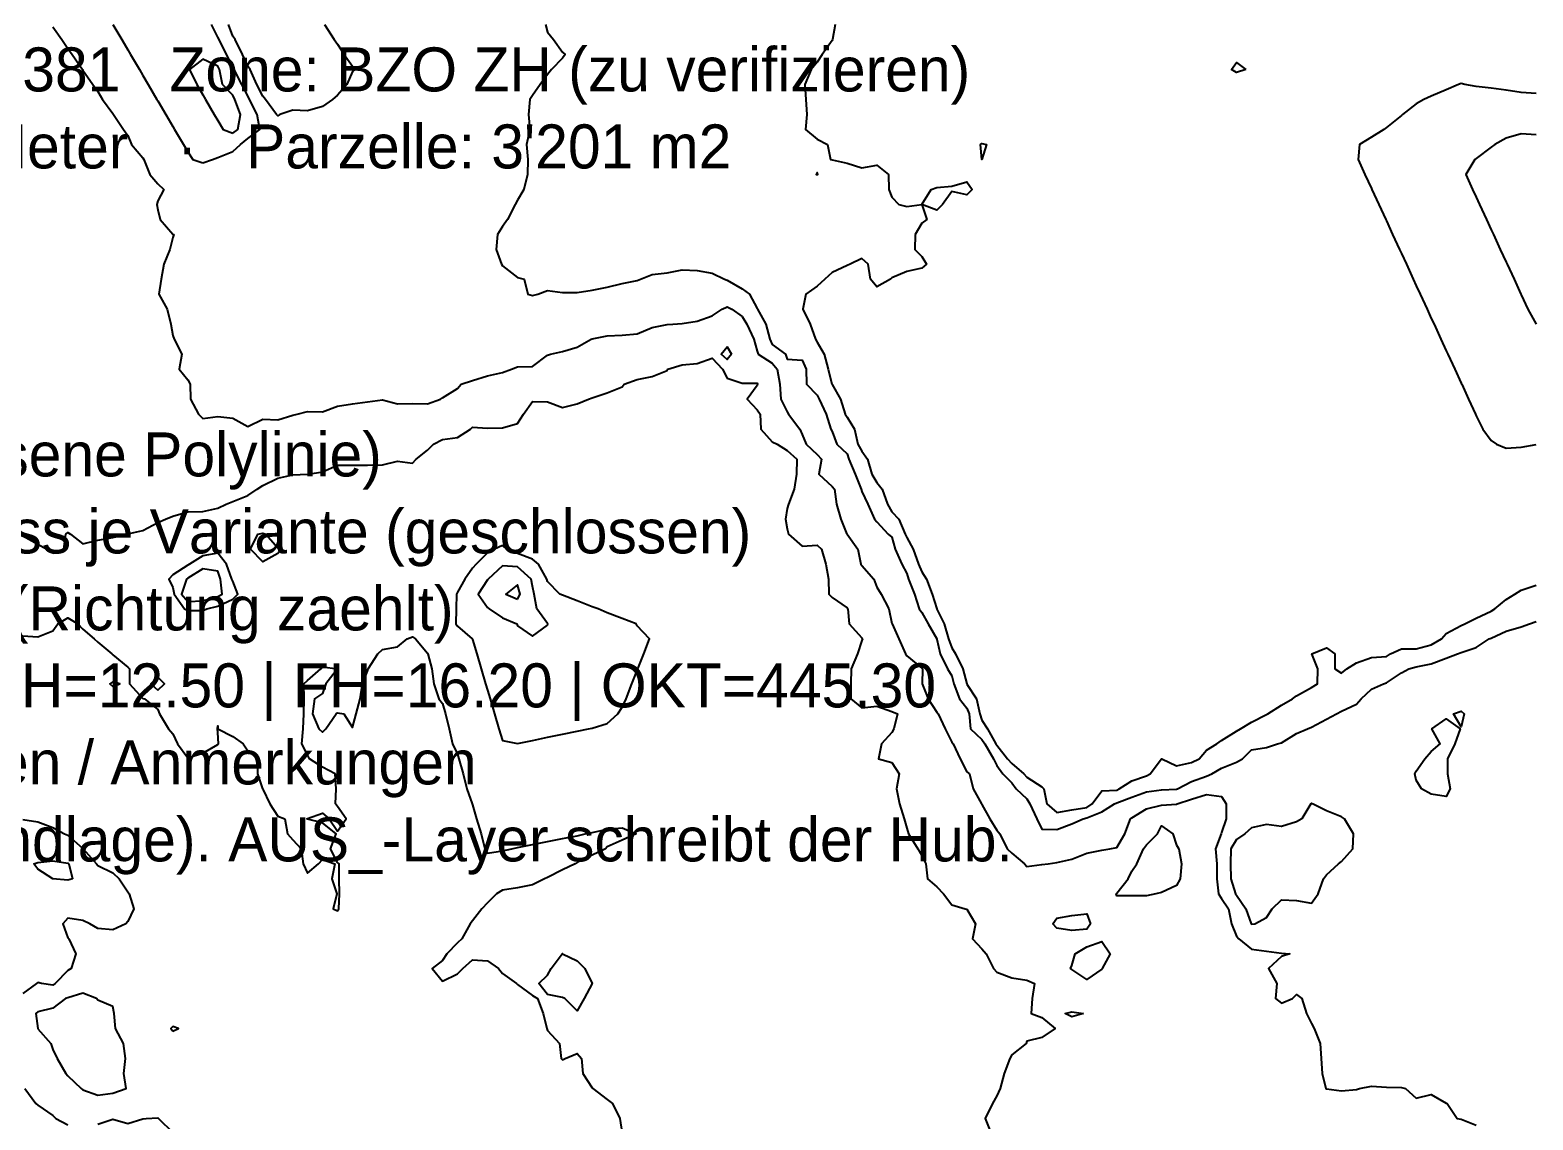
# Model space of a CAD drawing. Header units: metres. Extents: x 2681030 to 2681330, y 1246000 to 1246290.
# Drawn here: x 2681177 to 2681227.1, y 1246047.7 to 1246084.1 of the extents above; entities that cross this region are included whole.
import ezdxf

# ---------------------------------------------------------------- set-up
doc = ezdxf.new("R2010")
doc.units = ezdxf.units.M
doc.layers.add('BASIS_HOEHENLINIEN', color=8, linetype='Continuous')
doc.layers.add('BASIS_META', color=7, linetype='Continuous')

msp = doc.modelspace()

# ---------------------------------------------------------------- linework, layer by layer
at = {"layer": 'BASIS_HOEHENLINIEN'}
for points, elevation in [([(2681177.75, 1246084.169), (2681178.045, 1246083.75), (2681178.25, 1246083.45), (2681178.389, 1246083.25), (2681178.737, 1246082.75), (2681178.75, 1246082.732), (2681179.086, 1246082.25), (2681179.25, 1246082.014), (2681179.408, 1246081.75), (2681179.75, 1246081.287), (2681179.766, 1246081.25), (2681180.104, 1246080.75), (2681180.25, 1246080.547), (2681180.37, 1246080.25), (2681180.75, 1246079.798), (2681180.778, 1246079.75), (2681180.984, 1246079.25), (2681181.25, 1246078.931), (2681181.451, 1246078.75), (2681181.25, 1246078.373), (2681181.213, 1246078.25), (2681181.25, 1246078.066), (2681181.327, 1246077.75), (2681181.75, 1246077.258), (2681181.788, 1246077.25), (2681181.75, 1246077.145), (2681181.654, 1246076.75), (2681181.454, 1246076.25), (2681181.36, 1246075.75), (2681181.286, 1246075.25), (2681181.565, 1246074.75), (2681181.682, 1246074.25), (2681181.75, 1246073.879), (2681181.791, 1246073.75), (2681182.046, 1246073.25), (2681181.958, 1246072.75), (2681182.25, 1246072.395), (2681182.331, 1246072.25), (2681182.337, 1246071.75), (2681182.611, 1246071.25), (2681182.75, 1246071.109), (2681183.25, 1246071.17), (2681183.75, 1246071.117), (2681184.25, 1246070.842), (2681184.75, 1246071.088), (2681185.25, 1246071.064), (2681185.75, 1246071.219), (2681185.905, 1246071.25), (2681186.25, 1246071.341), (2681186.75, 1246071.328), (2681187.25, 1246071.523), (2681187.75, 1246071.599), (2681188.25, 1246071.658), (2681188.75, 1246071.729), (2681189.25, 1246071.6), (2681189.75, 1246071.601), (2681190.25, 1246071.596), (2681190.681, 1246071.75), (2681190.75, 1246071.801), (2681191.25, 1246072.103), (2681191.378, 1246072.25), (2681191.75, 1246072.376), (2681192.25, 1246072.532), (2681192.75, 1246072.642), (2681193.053, 1246072.75), (2681193.25, 1246072.827), (2681193.75, 1246072.843), (2681194.25, 1246073.219), (2681194.357, 1246073.25), (2681194.75, 1246073.336), (2681195.25, 1246073.481), (2681195.707, 1246073.75), (2681195.75, 1246073.767), (2681196.25, 1246073.866), (2681196.75, 1246073.889), (2681197.25, 1246073.931), (2681197.75, 1246074.146), (2681198.25, 1246074.24), (2681198.439, 1246074.25), (2681198.75, 1246074.276), (2681199.25, 1246074.35), (2681199.75, 1246074.536), (2681200.083, 1246074.75), (2681200.25, 1246074.828), (2681200.409, 1246074.75), (2681200.75, 1246074.513), (2681200.912, 1246074.25), (2681201.146, 1246073.75), (2681201.25, 1246073.353), (2681201.286, 1246073.25), (2681201.75, 1246072.947), (2681201.92, 1246072.75), (2681202.009, 1246072.25), (2681202.047, 1246071.75), (2681202.25, 1246071.328), (2681202.303, 1246071.25), (2681202.678, 1246070.75), (2681202.75, 1246070.571), (2681202.888, 1246070.25), (2681203.25, 1246069.904), (2681203.395, 1246069.75), (2681203.313, 1246069.25), (2681203.75, 1246068.84), (2681203.828, 1246068.75), (2681203.896, 1246068.25), (2681204.046, 1246067.75), (2681204.247, 1246067.25), (2681204.25, 1246067.246), (2681204.616, 1246066.75), (2681204.707, 1246066.25), (2681204.75, 1246066.205), (2681205.142, 1246065.75), (2681205.25, 1246065.473), (2681205.386, 1246065.25), (2681205.651, 1246064.75), (2681205.75, 1246064.268), (2681205.76, 1246064.25), (2681205.976, 1246063.75), (2681206.199, 1246063.25), (2681206.25, 1246063.187), (2681206.75, 1246062.779), (2681206.769, 1246062.75), (2681206.759, 1246062.25), (2681206.956, 1246061.75), (2681207.25, 1246061.312), (2681207.29, 1246061.25), (2681207.526, 1246060.75), (2681207.75, 1246060.305), (2681207.797, 1246060.25), (2681208.023, 1246059.75), (2681208.25, 1246059.32), (2681208.341, 1246059.25), (2681208.463, 1246058.75), (2681208.743, 1246058.25), (2681208.75, 1246058.23), (2681209.013, 1246057.75), (2681209.25, 1246057.372), (2681209.345, 1246057.25), (2681209.596, 1246056.75), (2681209.75, 1246056.608), (2681210.17, 1246056.25), (2681210.25, 1246056.158), (2681210.75, 1246056.224), (2681210.964, 1246056.25), (2681211.25, 1246056.289), (2681211.75, 1246056.408), (2681212.25, 1246056.606), (2681212.75, 1246056.7), (2681213.022, 1246056.75), (2681213.25, 1246056.792), (2681213.524, 1246057.25), (2681213.716, 1246057.75), (2681213.75, 1246057.778), (2681214.25, 1246058.079), (2681214.75, 1246058.205), (2681215.25, 1246058.24), (2681215.273, 1246058.25), (2681215.75, 1246058.401), (2681216.25, 1246058.558), (2681216.75, 1246058.492), (2681216.907, 1246058.25), (2681216.904, 1246057.75), (2681216.75, 1246057.292), (2681216.736, 1246057.25), (2681216.546, 1246056.75), (2681216.587, 1246056.25), (2681216.591, 1246055.75), (2681216.645, 1246055.25), (2681216.75, 1246055.091), (2681216.983, 1246054.75), (2681217.083, 1246054.25), (2681217.25, 1246053.838), (2681217.33, 1246053.75), (2681217.75, 1246053.397), (2681218.25, 1246053.33), (2681218.75, 1246053.27), (2681219.024, 1246053.25), (2681218.75, 1246053.156), (2681218.311, 1246052.75), (2681218.6, 1246052.25), (2681218.551, 1246051.75), (2681218.75, 1246051.6), (2681219.113, 1246051.75), (2681219.25, 1246051.891), (2681219.424, 1246051.75), (2681219.58, 1246051.25), (2681219.75, 1246050.917), (2681219.836, 1246050.75), (2681220.045, 1246050.25), (2681220.073, 1246049.75), (2681220.109, 1246049.25), (2681220.225, 1246048.75), (2681220.25, 1246048.741), (2681220.75, 1246048.673), (2681221.25, 1246048.719), (2681221.349, 1246048.75), (2681221.75, 1246048.833), (2681222.25, 1246048.791), (2681222.75, 1246048.786), (2681222.893, 1246048.75), (2681223.25, 1246048.425), (2681223.75, 1246048.548), (2681224.25, 1246048.263), (2681224.275, 1246048.25), (2681224.614, 1246047.75), (2681224.75, 1246047.732), (2681225.25, 1246047.524)], 442), ([(2681179.752, 1246084.25), (2681180.046, 1246083.75), (2681180.25, 1246083.403), (2681180.34, 1246083.25), (2681180.634, 1246082.75), (2681180.75, 1246082.552), (2681180.928, 1246082.25), (2681181.221, 1246081.75), (2681181.25, 1246081.701), (2681181.515, 1246081.25), (2681181.75, 1246080.851), (2681181.809, 1246080.75), (2681182.103, 1246080.25), (2681182.25, 1246080), (2681182.418, 1246079.75), (2681182.75, 1246079.636)], 441.5), ([(2681182.75, 1246079.636), (2681183.077, 1246079.75), (2681183.25, 1246079.809), (2681183.75, 1246080.02), (2681184.004, 1246080.25), (2681184.25, 1246080.45), (2681184.653, 1246080.75), (2681184.57, 1246081.25), (2681184.314, 1246081.75), (2681184.25, 1246081.875), (2681184.059, 1246082.25), (2681183.803, 1246082.75), (2681183.75, 1246082.853), (2681183.547, 1246083.25), (2681183.292, 1246083.75), (2681183.25, 1246083.831), (2681183.036, 1246084.25)], 441.5), ([(2681185.321, 1246081.25), (2681185.25, 1246081.204), (2681185.214, 1246081.25), (2681184.838, 1246081.75), (2681184.75, 1246081.862), (2681184.552, 1246082.25), (2681184.334, 1246082.75), (2681184.25, 1246082.864), (2681184.075, 1246083.25), (2681183.829, 1246083.75), (2681183.75, 1246083.866), (2681183.604, 1246084.25)], 442), ([(2681186.807, 1246084.25), (2681187.13, 1246083.75), (2681187.25, 1246083.591), (2681187.473, 1246083.25), (2681187.75, 1246082.858), (2681187.823, 1246082.75), (2681187.75, 1246082.683), (2681187.554, 1246082.25), (2681187.25, 1246081.893), (2681187.082, 1246081.75), (2681186.75, 1246081.515), (2681186.25, 1246081.374), (2681185.75, 1246081.393), (2681185.321, 1246081.25)], 442), ([(2681194.192, 1246084.25), (2681194.25, 1246084), (2681194.456, 1246083.75), (2681194.75, 1246083.33), (2681194.845, 1246083.25), (2681194.75, 1246083.128), (2681194.392, 1246082.75), (2681194.25, 1246082.581), (2681194.006, 1246082.25), (2681193.75, 1246081.886), (2681193.663, 1246081.75), (2681193.622, 1246081.25), (2681193.667, 1246080.75), (2681193.555, 1246080.25), (2681193.603, 1246079.75), (2681193.591, 1246079.25), (2681193.47, 1246078.75), (2681193.25, 1246078.396), (2681193.172, 1246078.25), (2681192.925, 1246077.75), (2681192.75, 1246077.516), (2681192.584, 1246077.25), (2681192.537, 1246076.75), (2681192.72, 1246076.25), (2681192.75, 1246076.201), (2681193.25, 1246075.812), (2681193.476, 1246075.75), (2681193.593, 1246075.25), (2681193.75, 1246075.205), (2681193.932, 1246075.25), (2681194.25, 1246075.377), (2681194.75, 1246075.305), (2681195.25, 1246075.313), (2681195.75, 1246075.39), (2681196.25, 1246075.483), (2681196.75, 1246075.608), (2681197.25, 1246075.71), (2681197.354, 1246075.75), (2681197.75, 1246075.909), (2681198.25, 1246075.964), (2681198.75, 1246076.065), (2681199.25, 1246076.04), (2681199.75, 1246075.954), (2681200.159, 1246075.75), (2681200.25, 1246075.72), (2681200.75, 1246075.434), (2681200.996, 1246075.25), (2681201.25, 1246074.778), (2681201.264, 1246074.75), (2681201.539, 1246074.25), (2681201.675, 1246073.75), (2681201.75, 1246073.577), (2681202.196, 1246073.25), (2681202.25, 1246073.084), (2681202.75, 1246073.057), (2681202.886, 1246072.75), (2681202.893, 1246072.25), (2681203.25, 1246071.883), (2681203.317, 1246071.75), (2681203.559, 1246071.25), (2681203.713, 1246070.75), (2681203.75, 1246070.668), (2681203.916, 1246070.25), (2681204.25, 1246069.93), (2681204.31, 1246069.75), (2681204.52, 1246069.25), (2681204.724, 1246068.75), (2681204.75, 1246068.675), (2681204.95, 1246068.25), (2681205.169, 1246067.75), (2681205.25, 1246067.66), (2681205.628, 1246067.25), (2681205.75, 1246067.15), (2681205.861, 1246066.75), (2681206.076, 1246066.25), (2681206.25, 1246065.935), (2681206.298, 1246065.75), (2681206.501, 1246065.25), (2681206.659, 1246064.75), (2681206.75, 1246064.632), (2681206.954, 1246064.25), (2681207.245, 1246063.75), (2681207.25, 1246063.741), (2681207.355, 1246063.25), (2681207.599, 1246062.75), (2681207.75, 1246062.523), (2681207.816, 1246062.25), (2681208, 1246061.75), (2681208.25, 1246061.445), (2681208.322, 1246061.25), (2681208.373, 1246060.75), (2681208.75, 1246060.392), (2681208.854, 1246060.25), (2681209.135, 1246059.75), (2681209.25, 1246059.532), (2681209.453, 1246059.25), (2681209.75, 1246058.947), (2681209.898, 1246058.75), (2681210.25, 1246058.418), (2681210.352, 1246058.25), (2681210.583, 1246057.75), (2681210.75, 1246057.409), (2681211.25, 1246057.398), (2681211.75, 1246057.579), (2681212.134, 1246057.75), (2681212.25, 1246057.778), (2681212.75, 1246057.98), (2681213.18, 1246058.25), (2681213.25, 1246058.279), (2681213.75, 1246058.468), (2681214.25, 1246058.653), (2681214.75, 1246058.721), (2681215.25, 1246058.743), (2681215.275, 1246058.75), (2681215.75, 1246059), (2681216.25, 1246059.168), (2681216.426, 1246059.25), (2681216.75, 1246059.435), (2681217.25, 1246059.645), (2681217.448, 1246059.75), (2681217.75, 1246060.047), (2681218.25, 1246060.132), (2681218.612, 1246060.25), (2681218.75, 1246060.286), (2681219.25, 1246060.594), (2681219.619, 1246060.75), (2681219.75, 1246060.81), (2681220.25, 1246061.071), (2681220.585, 1246061.25), (2681220.75, 1246061.339), (2681221.25, 1246061.57), (2681221.414, 1246061.75), (2681221.75, 1246062.07), (2681222.152, 1246062.25), (2681222.25, 1246062.285), (2681222.75, 1246062.62), (2681223.002, 1246062.75), (2681223.25, 1246062.822), (2681223.75, 1246062.924), (2681224.25, 1246063.107), (2681224.623, 1246063.25), (2681224.75, 1246063.294), (2681225.25, 1246063.461), (2681225.681, 1246063.75), (2681225.75, 1246063.782), (2681226.25, 1246064.008), (2681226.75, 1246064.158), (2681227.029, 1246064.25), (2681227.25, 1246064.33)], 441.5), ([(2681203.852, 1246084.25), (2681203.762, 1246083.75), (2681203.75, 1246083.715), (2681203.424, 1246083.25), (2681203.25, 1246083), (2681203.051, 1246082.75), (2681202.837, 1246082.25), (2681202.881, 1246081.75), (2681202.91, 1246081.25), (2681202.87, 1246080.75), (2681203.25, 1246080.427), (2681203.597, 1246080.25), (2681203.699, 1246079.75), (2681203.75, 1246079.732), (2681204.25, 1246079.625), (2681204.75, 1246079.472), (2681205.25, 1246079.562), (2681205.631, 1246079.25), (2681205.651, 1246078.75), (2681205.75, 1246078.486), (2681205.985, 1246078.25), (2681206.25, 1246078.183), (2681206.75, 1246078.248), (2681206.909, 1246077.75), (2681206.75, 1246077.619), (2681206.52, 1246077.25), (2681206.513, 1246076.75), (2681206.75, 1246076.513), (2681206.901, 1246076.25), (2681206.75, 1246076.123), (2681206.25, 1246076.015), (2681205.75, 1246075.802), (2681205.705, 1246075.75), (2681205.25, 1246075.501), (2681205.034, 1246075.75), (2681204.958, 1246076.25), (2681204.75, 1246076.441), (2681204.36, 1246076.25), (2681204.25, 1246076.214), (2681203.75, 1246075.981), (2681203.509, 1246075.75), (2681203.25, 1246075.522), (2681202.878, 1246075.25), (2681202.771, 1246074.75), (2681203.016, 1246074.25), (2681203.198, 1246073.75), (2681203.25, 1246073.658), (2681203.491, 1246073.25), (2681203.617, 1246072.75), (2681203.739, 1246072.25), (2681203.75, 1246072.235), (2681204.034, 1246071.75), (2681204.184, 1246071.25), (2681204.25, 1246071.156), (2681204.497, 1246070.75), (2681204.616, 1246070.25), (2681204.75, 1246070.013), (2681204.931, 1246069.75), (2681205.081, 1246069.25), (2681205.25, 1246068.972), (2681205.42, 1246068.75), (2681205.603, 1246068.25), (2681205.75, 1246067.99), (2681205.982, 1246067.75), (2681206.195, 1246067.25), (2681206.25, 1246067.132), (2681206.456, 1246066.75), (2681206.632, 1246066.25), (2681206.75, 1246065.986), (2681206.905, 1246065.75), (2681207.088, 1246065.25), (2681207.249, 1246064.75), (2681207.25, 1246064.749), (2681207.497, 1246064.25), (2681207.634, 1246063.75), (2681207.75, 1246063.449), (2681207.876, 1246063.25), (2681208.113, 1246062.75), (2681208.247, 1246062.25), (2681208.25, 1246062.246), (2681208.575, 1246061.75), (2681208.682, 1246061.25), (2681208.75, 1246061.046), (2681208.936, 1246060.75), (2681209.219, 1246060.25), (2681209.25, 1246060.204), (2681209.609, 1246059.75), (2681209.75, 1246059.593), (2681210.155, 1246059.25), (2681210.25, 1246059.137), (2681210.75, 1246058.817), (2681210.814, 1246058.75), (2681210.922, 1246058.25), (2681211.25, 1246057.955), (2681211.75, 1246058.051), (2681212.25, 1246058.13), (2681212.436, 1246058.25), (2681212.75, 1246058.682), (2681213.25, 1246058.704), (2681213.337, 1246058.75), (2681213.75, 1246059.017), (2681214.25, 1246059.185), (2681214.372, 1246059.25), (2681214.744, 1246059.75), (2681214.75, 1246059.754), (2681214.753, 1246059.75), (2681215.25, 1246059.512), (2681215.75, 1246059.629), (2681216.003, 1246059.75), (2681216.25, 1246060.043), (2681216.591, 1246060.25), (2681216.75, 1246060.358), (2681217.25, 1246060.671), (2681217.379, 1246060.75), (2681217.75, 1246060.974), (2681218.25, 1246061.23), (2681218.296, 1246061.25), (2681218.75, 1246061.54), (2681219.112, 1246061.75), (2681219.25, 1246061.852), (2681219.75, 1246062.131), (2681219.948, 1246062.25), (2681219.96, 1246062.75), (2681219.761, 1246063.25), (2681220.25, 1246063.458), (2681220.53, 1246063.25), (2681220.535, 1246062.75), (2681220.75, 1246062.612), (2681220.934, 1246062.75), (2681221.25, 1246062.958), (2681221.75, 1246063.132), (2681222.25, 1246063.165), (2681222.392, 1246063.25), (2681222.75, 1246063.421), (2681223.25, 1246063.422), (2681223.75, 1246063.554), (2681224.091, 1246063.75), (2681224.25, 1246063.935), (2681224.75, 1246064.197), (2681224.87, 1246064.25), (2681225.25, 1246064.445), (2681225.75, 1246064.682), (2681225.866, 1246064.75), (2681226.25, 1246065.065), (2681226.542, 1246065.25), (2681226.75, 1246065.377), (2681227.25, 1246065.54)], 441), ([(2681183.75, 1246080.623), (2681183.917, 1246080.75), (2681184.004, 1246081.25), (2681183.821, 1246081.75), (2681183.75, 1246081.889), (2681183.407, 1246082.25), (2681183.308, 1246082.75), (2681183.25, 1246082.863), (2681182.75, 1246083.093), (2681182.305, 1246082.75), (2681182.553, 1246082.25), (2681182.75, 1246081.908), (2681182.842, 1246081.75), (2681183.132, 1246081.25), (2681183.25, 1246081.049), (2681183.426, 1246080.75), (2681183.75, 1246080.623)], 441), ([(2681217.565, 1246082.75), (2681217.25, 1246082.655), (2681217.087, 1246082.75), (2681217.25, 1246082.987), (2681217.565, 1246082.75)], 441), ([(2681227.25, 1246081.946), (2681226.75, 1246081.988), (2681226.25, 1246082.057), (2681225.75, 1246082.131), (2681225.25, 1246082.179), (2681224.871, 1246082.25), (2681224.75, 1246082.283), (2681224.657, 1246082.25), (2681224.25, 1246082.075), (2681223.75, 1246081.859), (2681223.498, 1246081.75), (2681223.25, 1246081.606), (2681222.789, 1246081.25), (2681222.75, 1246081.219), (2681222.25, 1246080.816), (2681222.161, 1246080.75), (2681221.75, 1246080.496), (2681221.349, 1246080.25), (2681221.304, 1246079.75), (2681221.535, 1246079.25), (2681221.75, 1246078.784), (2681221.766, 1246078.75), (2681221.996, 1246078.25), (2681222.227, 1246077.75), (2681222.25, 1246077.7), (2681222.458, 1246077.25), (2681222.688, 1246076.75), (2681222.75, 1246076.616), (2681222.919, 1246076.25), (2681223.15, 1246075.75), (2681223.25, 1246075.532), (2681223.38, 1246075.25), (2681223.611, 1246074.75), (2681223.75, 1246074.448), (2681223.842, 1246074.25), (2681224.072, 1246073.75), (2681224.25, 1246073.365), (2681224.303, 1246073.25), (2681224.534, 1246072.75), (2681224.75, 1246072.281), (2681224.764, 1246072.25), (2681224.995, 1246071.75), (2681225.226, 1246071.25), (2681225.25, 1246071.197), (2681225.472, 1246070.75), (2681225.75, 1246070.373), (2681225.925, 1246070.25), (2681226.25, 1246070.117), (2681226.75, 1246070.153), (2681227.25, 1246070.243)], 440.5), ([(2681208.753, 1246079.75), (2681208.75, 1246079.746), (2681208.745, 1246079.75), (2681208.7, 1246080.25), (2681208.75, 1246080.284), (2681208.901, 1246080.25), (2681208.753, 1246079.75)], 441), ([(2681227.25, 1246080.565), (2681226.75, 1246080.604), (2681226.25, 1246080.457), (2681225.866, 1246080.25), (2681225.75, 1246080.163), (2681225.25, 1246079.784), (2681225.202, 1246079.75), (2681224.898, 1246079.25), (2681225.128, 1246078.75), (2681225.25, 1246078.486), (2681225.359, 1246078.25), (2681225.59, 1246077.75), (2681225.75, 1246077.403), (2681225.82, 1246077.25), (2681226.051, 1246076.75), (2681226.25, 1246076.319), (2681226.282, 1246076.25), (2681226.512, 1246075.75), (2681226.743, 1246075.25), (2681226.75, 1246075.235), (2681226.974, 1246074.75), (2681227.248, 1246074.25)], 440), ([(2681203.25, 1246079.242), (2681203.271, 1246079.25), (2681203.25, 1246079.31), (2681203.226, 1246079.25), (2681203.25, 1246079.242)], 441), ([(2681207.437, 1246078.25), (2681207.25, 1246078.058), (2681206.751, 1246078.25), (2681207.054, 1246078.75), (2681207.25, 1246078.814), (2681207.75, 1246078.857), (2681208.25, 1246078.997), (2681208.428, 1246078.75), (2681208.25, 1246078.573), (2681207.75, 1246078.682), (2681207.437, 1246078.25)], 441), ([(2681200.396, 1246073.25), (2681200.25, 1246073.08), (2681200.055, 1246073.25), (2681200.25, 1246073.502), (2681200.396, 1246073.25)], 442.5), ([(2681176.75, 1246067.192), (2681177.25, 1246066.918), (2681177.541, 1246066.75), (2681177.75, 1246066.617), (2681178.113, 1246066.75), (2681178.176, 1246067.25), (2681178.25, 1246067.304), (2681178.341, 1246067.25), (2681178.75, 1246066.92), (2681179.25, 1246067.044), (2681179.75, 1246067.135), (2681180.227, 1246067.25), (2681180.25, 1246067.258), (2681180.75, 1246067.374), (2681181.25, 1246067.632), (2681181.506, 1246067.75), (2681181.75, 1246067.843), (2681182.25, 1246067.994), (2681182.75, 1246068.004), (2681183.25, 1246068.117), (2681183.531, 1246068.25), (2681183.75, 1246068.341), (2681184.25, 1246068.542), (2681184.562, 1246068.75), (2681184.75, 1246068.867), (2681185.25, 1246069.119), (2681185.75, 1246069.224), (2681186.25, 1246069.247), (2681186.269, 1246069.25), (2681186.75, 1246069.33), (2681187.25, 1246069.548), (2681187.75, 1246069.552), (2681188.25, 1246069.545), (2681188.75, 1246069.56), (2681189.25, 1246069.678), (2681189.75, 1246069.62), (2681189.867, 1246069.75), (2681190.25, 1246070.053), (2681190.446, 1246070.25), (2681190.75, 1246070.4), (2681191.25, 1246070.473), (2681191.685, 1246070.75), (2681191.75, 1246070.813), (2681192.25, 1246070.779), (2681192.75, 1246070.791), (2681193.25, 1246070.941), (2681193.459, 1246071.25), (2681193.75, 1246071.671), (2681194.25, 1246071.667), (2681194.75, 1246071.47), (2681195.25, 1246071.599), (2681195.621, 1246071.75), (2681195.75, 1246071.792), (2681196.25, 1246071.966), (2681196.75, 1246072.159), (2681196.811, 1246072.25), (2681197.25, 1246072.411), (2681197.75, 1246072.504), (2681198.25, 1246072.703), (2681198.273, 1246072.75), (2681198.75, 1246072.892), (2681199.25, 1246072.939), (2681199.75, 1246073.115), (2681200.092, 1246072.75), (2681200.25, 1246072.451), (2681200.75, 1246072.287), (2681201.25, 1246072.287), (2681201.267, 1246072.25), (2681201.25, 1246072.203), (2681200.913, 1246071.75), (2681201.25, 1246071.392), (2681201.355, 1246071.25), (2681201.375, 1246070.75), (2681201.75, 1246070.329), (2681201.919, 1246070.25), (2681202.25, 1246070.04), (2681202.577, 1246069.75), (2681202.565, 1246069.25), (2681202.489, 1246068.75), (2681202.297, 1246068.25), (2681202.25, 1246068.101), (2681202.199, 1246067.75), (2681202.25, 1246067.43), (2681202.292, 1246067.25), (2681202.75, 1246066.842), (2681203.25, 1246066.879), (2681203.395, 1246066.75), (2681203.54, 1246066.25), (2681203.629, 1246065.75), (2681203.64, 1246065.25), (2681203.75, 1246065.133), (2681204.25, 1246064.789), (2681204.274, 1246064.75), (2681204.319, 1246064.25), (2681204.75, 1246063.786), (2681204.765, 1246063.75), (2681204.75, 1246063.703), (2681204.601, 1246063.25), (2681204.392, 1246062.75), (2681204.382, 1246062.25), (2681204.376, 1246061.75), (2681204.75, 1246061.45), (2681205.25, 1246061.504), (2681205.75, 1246061.329), (2681205.94, 1246061.25), (2681205.817, 1246060.75), (2681205.75, 1246060.633), (2681205.404, 1246060.25), (2681205.296, 1246059.75), (2681205.75, 1246059.623), (2681205.991, 1246059.25), (2681205.898, 1246058.75), (2681205.998, 1246058.25), (2681206.155, 1246057.75), (2681206.25, 1246057.442), (2681206.298, 1246057.25), (2681206.612, 1246056.75), (2681206.75, 1246056.518), (2681206.882, 1246056.25), (2681206.932, 1246055.75), (2681207.25, 1246055.48), (2681207.473, 1246055.25), (2681207.75, 1246054.876), (2681208.192, 1246054.75), (2681208.25, 1246054.735), (2681208.539, 1246054.25), (2681208.437, 1246053.75), (2681208.75, 1246053.41), (2681208.898, 1246053.25), (2681209.143, 1246052.75), (2681209.25, 1246052.637), (2681209.75, 1246052.445), (2681210.25, 1246052.37), (2681210.503, 1246052.25), (2681210.428, 1246051.75), (2681210.401, 1246051.25), (2681210.75, 1246051.116), (2681211.196, 1246050.75), (2681210.75, 1246050.45), (2681210.25, 1246050.327), (2681210.225, 1246050.25), (2681209.75, 1246049.878), (2681209.679, 1246049.75), (2681209.499, 1246049.25), (2681209.358, 1246048.75), (2681209.25, 1246048.502), (2681209.105, 1246048.25), (2681208.856, 1246047.75), (2681209.065, 1246047.25)], 442.5), ([(2681185.363, 1246066.75), (2681185.25, 1246066.601), (2681184.75, 1246066.328), (2681184.341, 1246066.75), (2681184.586, 1246067.25), (2681184.75, 1246067.276), (2681184.853, 1246067.25), (2681185.25, 1246066.795), (2681185.363, 1246066.75)], 443), ([(2681182.75, 1246064.697), (2681182.888, 1246064.75), (2681183.25, 1246064.839), (2681183.75, 1246065.078), (2681183.919, 1246065.25), (2681183.75, 1246065.677), (2681183.724, 1246065.75), (2681183.542, 1246066.25), (2681183.25, 1246066.615), (2681182.75, 1246066.52), (2681182.305, 1246066.25), (2681182.25, 1246066.216), (2681181.75, 1246065.885), (2681181.621, 1246065.75), (2681181.75, 1246065.472), (2681181.8, 1246065.25), (2681182.141, 1246064.75), (2681182.25, 1246064.704), (2681182.75, 1246064.697)], 442.5), ([(2681195.25, 1246060.673), (2681195.626, 1246060.75), (2681195.75, 1246060.775), (2681196.25, 1246060.928), (2681196.6, 1246061.25), (2681196.75, 1246061.474), (2681196.875, 1246061.75), (2681197.072, 1246062.25), (2681197.25, 1246062.702), (2681197.269, 1246062.75), (2681197.466, 1246063.25), (2681197.663, 1246063.75), (2681197.25, 1246064.189), (2681197.217, 1246064.25), (2681196.75, 1246064.433), (2681196.25, 1246064.624), (2681195.94, 1246064.75), (2681195.75, 1246064.825), (2681195.25, 1246065.02), (2681194.75, 1246065.216), (2681194.663, 1246065.25), (2681194.25, 1246065.672), (2681194.23, 1246065.75), (2681193.95, 1246066.25), (2681193.75, 1246066.417), (2681193.25, 1246066.605), (2681192.906, 1246066.75), (2681192.75, 1246066.874), (2681192.49, 1246066.75), (2681192.25, 1246066.627), (2681191.87, 1246066.25), (2681191.75, 1246066.109), (2681191.501, 1246065.75), (2681191.25, 1246065.315), (2681191.213, 1246065.25), (2681191.202, 1246064.75), (2681191.194, 1246064.25), (2681191.25, 1246064.177), (2681191.744, 1246063.75), (2681191.75, 1246063.731), (2681191.893, 1246063.25), (2681192.041, 1246062.75), (2681192.189, 1246062.25), (2681192.25, 1246062.045), (2681192.338, 1246061.75), (2681192.486, 1246061.25), (2681192.634, 1246060.75), (2681192.75, 1246060.36), (2681193.25, 1246060.264), (2681193.75, 1246060.367), (2681194.25, 1246060.469), (2681194.75, 1246060.571), (2681195.25, 1246060.673)], 442.5), ([(2681194.25, 1246064.212), (2681194.269, 1246064.25), (2681194.25, 1246064.265), (2681193.893, 1246064.75), (2681193.804, 1246065.25), (2681193.75, 1246065.514), (2681193.704, 1246065.75), (2681193.25, 1246066.162), (2681192.75, 1246066.192), (2681192.274, 1246065.75), (2681192.25, 1246065.722), (2681191.94, 1246065.25), (2681192.25, 1246064.805), (2681192.307, 1246064.75), (2681192.75, 1246064.46), (2681193.231, 1246064.25), (2681193.25, 1246064.184), (2681193.75, 1246063.844), (2681194.25, 1246064.212)], 442), ([(2681183.25, 1246065.168), (2681183.399, 1246065.25), (2681183.344, 1246065.75), (2681183.25, 1246066.008), (2681182.75, 1246066.089), (2681182.25, 1246065.78), (2681182.208, 1246065.75), (2681182.036, 1246065.25), (2681182.25, 1246065.003), (2681182.75, 1246065.019), (2681183.25, 1246065.168)], 442), ([(2681193.25, 1246065.078), (2681193.347, 1246065.25), (2681193.25, 1246065.558), (2681192.86, 1246065.25), (2681193.25, 1246065.078)], 441.5), ([(2681176.75, 1246063.853), (2681177.25, 1246063.826), (2681177.75, 1246064.023), (2681177.911, 1246064.25), (2681178.25, 1246064.456), (2681178.575, 1246064.25), (2681178.75, 1246064.072), (2681179.123, 1246063.75), (2681179.25, 1246063.643), (2681179.718, 1246063.25), (2681179.75, 1246063.223), (2681180.25, 1246062.804), (2681180.302, 1246062.75), (2681180.304, 1246062.25), (2681180.75, 1246061.763), (2681180.807, 1246061.75), (2681181.25, 1246061.394), (2681181.305, 1246061.25), (2681181.603, 1246060.75), (2681181.75, 1246060.59), (2681181.912, 1246060.25), (2681182.25, 1246059.78), (2681182.75, 1246059.938), (2681183.25, 1246060.233), (2681183.277, 1246060.25), (2681183.25, 1246060.633), (2681183.238, 1246060.75), (2681183.25, 1246060.856), (2681183.258, 1246060.75), (2681183.75, 1246060.494), (2681184.101, 1246060.25), (2681184.25, 1246060.021), (2681184.572, 1246059.75), (2681184.572, 1246059.25), (2681184.744, 1246058.75), (2681184.75, 1246058.74), (2681184.991, 1246058.25), (2681185.25, 1246057.841), (2681185.484, 1246057.75), (2681185.578, 1246057.25), (2681185.75, 1246057.053), (2681186.039, 1246056.75), (2681186.103, 1246056.25), (2681186.25, 1246055.94), (2681186.613, 1246056.25), (2681186.75, 1246056.389), (2681187.155, 1246056.25), (2681187.053, 1246055.75), (2681187.229, 1246055.25), (2681187.102, 1246054.75), (2681187.25, 1246054.676), (2681187.286, 1246054.75), (2681187.318, 1246055.25), (2681187.303, 1246055.75), (2681187.302, 1246056.25), (2681187.25, 1246056.293), (2681187.007, 1246056.75), (2681187.203, 1246057.25), (2681186.75, 1246057.617), (2681186.25, 1246057.735), (2681186.222, 1246057.75), (2681186.25, 1246057.764), (2681186.75, 1246057.94), (2681186.965, 1246057.75), (2681187.25, 1246057.338), (2681187.531, 1246057.75), (2681187.25, 1246058.162), (2681187.176, 1246058.25), (2681187.206, 1246058.75), (2681187.17, 1246059.25), (2681186.75, 1246059.468), (2681186.307, 1246059.75), (2681186.25, 1246059.883), (2681186.06, 1246060.25), (2681186.097, 1246060.75), (2681186.128, 1246061.25), (2681186.139, 1246061.75), (2681186.127, 1246062.25), (2681186.25, 1246062.367), (2681186.694, 1246062.75), (2681186.75, 1246062.818), (2681187.246, 1246062.75), (2681186.861, 1246062.25), (2681186.75, 1246061.935), (2681186.482, 1246061.75), (2681186.409, 1246061.25), (2681186.628, 1246060.75), (2681186.75, 1246060.642), (2681186.859, 1246060.75), (2681187.207, 1246061.25), (2681187.25, 1246061.284), (2681187.46, 1246061.25), (2681187.75, 1246060.798), (2681187.87, 1246061.25), (2681188.003, 1246061.75), (2681188.085, 1246062.25), (2681188.25, 1246062.675), (2681188.27, 1246062.75), (2681188.594, 1246063.25), (2681188.75, 1246063.399), (2681189.25, 1246063.487), (2681189.572, 1246063.75), (2681189.75, 1246063.823), (2681189.852, 1246063.75), (2681190.25, 1246063.277), (2681190.258, 1246063.25), (2681190.39, 1246062.75), (2681190.46, 1246062.25), (2681190.631, 1246061.75), (2681190.75, 1246061.592), (2681190.851, 1246061.25), (2681190.971, 1246060.75), (2681191.084, 1246060.25), (2681191.25, 1246059.906), (2681191.296, 1246059.75), (2681191.445, 1246059.25), (2681191.563, 1246058.75), (2681191.735, 1246058.25), (2681191.75, 1246058.221), (2681191.89, 1246057.75), (2681192.038, 1246057.25), (2681192.168, 1246056.75), (2681192.25, 1246056.606), (2681192.75, 1246056.685), (2681193.066, 1246056.75), (2681193.25, 1246056.788), (2681193.75, 1246056.89), (2681194.25, 1246056.992), (2681194.75, 1246057.094), (2681195.25, 1246057.183), (2681195.513, 1246057.25), (2681195.75, 1246057.298), (2681196.25, 1246057.401), (2681196.75, 1246057.454), (2681197.214, 1246057.25), (2681196.75, 1246057.035), (2681196.25, 1246056.81), (2681196.194, 1246056.75), (2681195.75, 1246056.539), (2681195.25, 1246056.287), (2681195.174, 1246056.25), (2681194.75, 1246056.044), (2681194.25, 1246055.797), (2681194.154, 1246055.75), (2681193.75, 1246055.552), (2681193.25, 1246055.444), (2681192.75, 1246055.366), (2681192.558, 1246055.25), (2681192.25, 1246054.943), (2681192.063, 1246054.75), (2681191.75, 1246054.343), (2681191.676, 1246054.25), (2681191.39, 1246053.75), (2681191.25, 1246053.617), (2681190.89, 1246053.25), (2681190.75, 1246053.017), (2681190.407, 1246052.75), (2681190.75, 1246052.334), (2681191.25, 1246052.576), (2681191.425, 1246052.75), (2681191.75, 1246053.045), (2681192.25, 1246053.01), (2681192.623, 1246052.75), (2681192.75, 1246052.592), (2681193.218, 1246052.25), (2681193.25, 1246052.225), (2681193.75, 1246051.855), (2681193.919, 1246051.75), (2681194.106, 1246051.25), (2681194.227, 1246050.75), (2681194.25, 1246050.689), (2681194.659, 1246050.25), (2681194.71, 1246049.75), (2681194.75, 1246049.703), (2681194.844, 1246049.75), (2681195.25, 1246049.919), (2681195.388, 1246049.75), (2681195.434, 1246049.25), (2681195.75, 1246048.769), (2681195.768, 1246048.75), (2681196.25, 1246048.384), (2681196.424, 1246048.25), (2681196.664, 1246047.75), (2681196.75, 1246047.255)], 443), ([(2681179.75, 1246062.167), (2681179.977, 1246062.25), (2681179.75, 1246062.322), (2681179.65, 1246062.25), (2681179.75, 1246062.167)], 443), ([(2681181.25, 1246062.044), (2681181.47, 1246062.25), (2681181.25, 1246062.474), (2681181.021, 1246062.25), (2681181.25, 1246062.044)], 442.5), ([(2681224.375, 1246058.75), (2681224.25, 1246058.498), (2681223.75, 1246058.568), (2681223.419, 1246058.75), (2681223.25, 1246059.041), (2681223.202, 1246059.25), (2681223.25, 1246059.343), (2681223.53, 1246059.75), (2681223.75, 1246059.99), (2681224.044, 1246060.25), (2681223.769, 1246060.75), (2681224.25, 1246061.083), (2681224.71, 1246060.75), (2681224.536, 1246060.25), (2681224.287, 1246059.75), (2681224.288, 1246059.25), (2681224.375, 1246058.75)], 442), ([(2681224.849, 1246061.25), (2681224.75, 1246060.82), (2681224.491, 1246061.25), (2681224.75, 1246061.338), (2681224.849, 1246061.25)], 442), ([(2681217.75, 1246054.233), (2681217.857, 1246054.25), (2681218.25, 1246054.46), (2681218.434, 1246054.75), (2681218.75, 1246055.047), (2681219.25, 1246055.022), (2681219.75, 1246054.934), (2681219.969, 1246055.25), (2681220.149, 1246055.75), (2681220.25, 1246055.886), (2681220.658, 1246056.25), (2681220.75, 1246056.326), (2681221.135, 1246056.75), (2681221.149, 1246057.25), (2681220.855, 1246057.75), (2681220.75, 1246057.818), (2681220.25, 1246058.012), (2681219.78, 1246058.25), (2681219.75, 1246058.271), (2681219.729, 1246058.25), (2681219.428, 1246057.75), (2681219.25, 1246057.649), (2681218.75, 1246057.497), (2681218.25, 1246057.561), (2681217.75, 1246057.447), (2681217.532, 1246057.25), (2681217.25, 1246057.06), (2681217.054, 1246056.75), (2681217.053, 1246056.25), (2681217.057, 1246055.75), (2681217.22, 1246055.25), (2681217.25, 1246055.205), (2681217.561, 1246054.75), (2681217.734, 1246054.25), (2681217.75, 1246054.233)], 441.5), ([(2681176.75, 1246057.725), (2681177.25, 1246057.646), (2681177.75, 1246057.458), (2681178.132, 1246057.25), (2681178.25, 1246057.205), (2681178.75, 1246056.761), (2681178.759, 1246056.75), (2681179.204, 1246056.25), (2681179.25, 1246056.192), (2681179.75, 1246055.952), (2681179.961, 1246055.75), (2681180.25, 1246055.309), (2681180.292, 1246055.25), (2681180.45, 1246054.75), (2681180.25, 1246054.327), (2681180.18, 1246054.25), (2681179.75, 1246054.049), (2681179.25, 1246054.09), (2681178.981, 1246054.25), (2681178.75, 1246054.359), (2681178.25, 1246054.439), (2681178.078, 1246054.25), (2681178.25, 1246053.78), (2681178.276, 1246053.75), (2681178.514, 1246053.25), (2681178.354, 1246052.75), (2681178.25, 1246052.685), (2681177.82, 1246052.25), (2681177.75, 1246052.203), (2681177.365, 1246052.25), (2681177.25, 1246052.29), (2681177.204, 1246052.25), (2681176.75, 1246051.919)], 443.5), ([(2681214.56, 1246055.25), (2681214.25, 1246055.18), (2681213.75, 1246055.176), (2681213.25, 1246055.178), (2681213.23, 1246055.25), (2681213.25, 1246055.264), (2681213.634, 1246055.75), (2681213.75, 1246056.002), (2681213.92, 1246056.25), (2681214.141, 1246056.75), (2681214.25, 1246056.884), (2681214.611, 1246057.25), (2681214.75, 1246057.516), (2681215.124, 1246057.25), (2681215.25, 1246056.868), (2681215.324, 1246056.75), (2681215.414, 1246056.25), (2681215.365, 1246055.75), (2681215.25, 1246055.522), (2681214.75, 1246055.295), (2681214.56, 1246055.25)], 442.5), ([(2681178.407, 1246055.75), (2681178.25, 1246055.702), (2681177.75, 1246055.749), (2681177.743, 1246055.75), (2681177.25, 1246056.068), (2681177.112, 1246056.25), (2681177.25, 1246056.296), (2681177.75, 1246056.343), (2681178.25, 1246056.27), (2681178.281, 1246056.25), (2681178.407, 1246055.75)], 444), ([(2681212.373, 1246054.25), (2681212.25, 1246054.07), (2681211.75, 1246054.025), (2681211.25, 1246054.099), (2681211.116, 1246054.25), (2681211.25, 1246054.431), (2681211.75, 1246054.519), (2681212.25, 1246054.584), (2681212.373, 1246054.25)], 442.5), ([(2681212.763, 1246052.75), (2681212.75, 1246052.731), (2681212.25, 1246052.384), (2681211.75, 1246052.724), (2681211.708, 1246052.75), (2681211.75, 1246052.857), (2681211.863, 1246053.25), (2681212.25, 1246053.48), (2681212.75, 1246053.66), (2681213.038, 1246053.25), (2681212.763, 1246052.75)], 442.5), ([(2681195.483, 1246051.75), (2681195.25, 1246051.338), (2681194.832, 1246051.75), (2681194.75, 1246051.786), (2681194.25, 1246051.892), (2681193.967, 1246052.25), (2681194.25, 1246052.532), (2681194.372, 1246052.75), (2681194.742, 1246053.25), (2681194.75, 1246053.253), (2681194.757, 1246053.25), (2681195.25, 1246053.011), (2681195.498, 1246052.75), (2681195.749, 1246052.25), (2681195.483, 1246051.75)], 443), ([(2681179.75, 1246048.599), (2681180.192, 1246048.75), (2681180.121, 1246049.25), (2681180.168, 1246049.75), (2681180.101, 1246050.25), (2681179.842, 1246050.75), (2681179.788, 1246051.25), (2681179.75, 1246051.486), (2681179.25, 1246051.699), (2681179.205, 1246051.75), (2681178.75, 1246051.936), (2681178.25, 1246051.777), (2681178.164, 1246051.75), (2681177.75, 1246051.436), (2681177.25, 1246051.311), (2681177.18, 1246051.25), (2681177.243, 1246050.75), (2681177.25, 1246050.742), (2681177.677, 1246050.25), (2681177.75, 1246050.053), (2681177.896, 1246049.75), (2681178.181, 1246049.25), (2681178.25, 1246049.174), (2681178.695, 1246048.75), (2681178.75, 1246048.703), (2681179.25, 1246048.534), (2681179.75, 1246048.599)], 443), ([(2681212.137, 1246051.25), (2681211.75, 1246051.145), (2681211.531, 1246051.25), (2681211.75, 1246051.314), (2681212.137, 1246051.25)], 442.5), ([(2681181.75, 1246050.665), (2681181.944, 1246050.75), (2681181.75, 1246050.816), (2681181.679, 1246050.75), (2681181.75, 1246050.665)], 443), ([(2681176.814, 1246048.75), (2681177.174, 1246048.25), (2681177.25, 1246048.19), (2681177.75, 1246047.847), (2681177.851, 1246047.75), (2681178.25, 1246047.541)], 443.5), ([(2681179.25, 1246047.564), (2681179.75, 1246047.732), (2681180.25, 1246047.584), (2681180.75, 1246047.74), (2681180.856, 1246047.75), (2681181.25, 1246047.773), (2681181.277, 1246047.75), (2681181.75, 1246047.288)], 443.5)]:
    msp.add_lwpolyline(points, dxfattribs=dict(at, elevation=elevation))

# ---------------------------------------------------------------- texts
at = {"layer": 'BASIS_META'}
for s, p in [('EGRID: CH279171889977   Parzelle: WD5381   Zone: BZO ZH (zu verifizieren)', (2681139.3, 1246082.019)), ("Koordinaten: LV95 (EPSG:2056)' Einheit Meter   ·   Parzelle: 3'201 m2", (2681139.3, 1246079.45)), ('  EIN_BAUFELD            Baufeld (geschlossene Polylinie)', (2681139.3, 1246069.174)), ('  EIN_VOL_A/_B/_C        Volumen-Grundriss je Variante (geschlossen)', (2681139.3, 1246066.605)), ('  EIN_FIRST              Firstlinie je Volumen (Richtung zaehlt)', (2681139.3, 1246064.036)), ('  EIN_HOEHEN   Text je Volumen:  V-A | TH=12.50 | FH=16.20 | OKT=445.30', (2681139.3, 1246061.467)), ('  EIN_HOEHENLINIEN/NOTIZ eigene Koten / Anmerkungen', (2681139.3, 1246058.898)), ('BASIS_-Layer sind gesperrt (amtliche Grundlage). AUS_-Layer schreibt der Hub.', (2681139.3, 1246056.329))]:
    msp.add_text(s, height=1.468, dxfattribs=at).set_placement(p)

doc.saveas('drawing.dxf')
